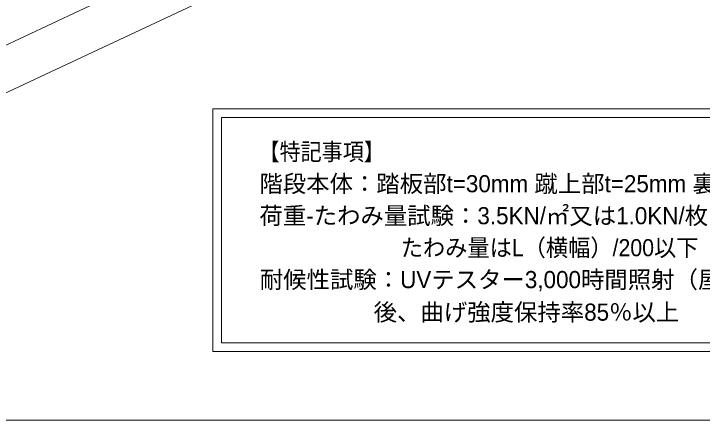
# Model space of a CAD drawing. Units: millimetres at full size, sheet at 1:20; details may follow other scales. Extents: x 200 to 8200, y 200 to 5740.
# Drawn here: x 3824 to 5413, y 200 to 1140 of the extents above; entities that cross this region are included whole.
import ezdxf
from ezdxf.enums import TextEntityAlignment as Align

# ---------------------------------------------------------------- set-up
doc = ezdxf.new("R2010")
doc.units = ezdxf.units.MM
doc.header["$LTSCALE"] = 20
for name, color, linetype, lineweight in [('一般線', 7, 'Continuous', 20), ('図面枠-A3', 7, 'Continuous', 20), ('寸法', 7, 'Continuous', 13), ('特記事項', 7, 'Continuous', 15)]:
    doc.layers.add(name, color=color, linetype=linetype, lineweight=lineweight)
doc.styles.add('ＭＳ Ｐゴシック', font='')
doc.styles.get('ＭＳ Ｐゴシック').set_extended_font_data('MS PGothic')

msp = doc.modelspace()

# ---------------------------------------------------------------- linework, layer by layer
at = {"layer": '一般線'}
msp.add_open_spline([(1645.83, 872.86), (1922.77, 1001.65), (2226.2, 1141.54), (2476.65, 1259.24), (2632.71, 1336.81), (2803.12, 1387.69), (2975.08, 1410.04), (3173.71, 1439.81), (3370.58, 1543.09), (3507.96, 1689.6), (3552.2, 1726.64), (3590.08, 1756.68), (3630.98, 1785.47), (3671.87, 1814.26), (3715.78, 1841.8), (3762.51, 1864.9), (3809.25, 1888), (3858.83, 1906.67), (3909.84, 1923.25), (3960.85, 1939.83), (4013.29, 1954.32), (4065.73, 1968.65), (4118.18, 1982.99), (4170.63, 1997.17), (4216.23, 2015.23), (4261.82, 2033.29), (4300.56, 2055.24), (4351.85, 2075.36), (4403.14, 2095.49), (4466.98, 2113.78), (4521.69, 2138.4), (4576.39, 2163.02), (4621.96, 2193.95), (4663.88, 2226.45), (4705.79, 2258.95), (4744.05, 2293.03), (4785.34, 2323.1), (4826.64, 2353.17), (4870.97, 2379.24), (4919.39, 2398.46), (4967.81, 2417.68), (5020.32, 2430.05), (5071.43, 2441.73), (5122.53, 2453.41), (5172.22, 2464.38), (5217.59, 2479.2), (5262.95, 2494.01), (5304, 2512.66), (5359.33, 2549.25)], degree=3, knots=[0, 0, 0, 0, 1, 1, 1, 2, 2, 2, 3, 3, 3, 4, 4, 4, 5, 5, 5, 6, 6, 6, 7, 7, 7, 8, 8, 8, 9, 9, 9, 10, 10, 10, 11, 11, 11, 12, 12, 12, 13, 13, 13, 14, 14, 14, 15, 15, 15, 16, 16, 16, 16], dxfattribs=at)
at = {"layer": '図面枠-A3'}
msp.add_lwpolyline([(200, 200), (8200, 200), (8200, 5740), (200, 5740)], close=True, dxfattribs=at)
at = {"layer": '寸法', "lineweight": 18}
for p, q in [((2583.52, 382.29), (4393.6, 1232.93)), ((3446.42, 898.3), (4125.59, 1217.47))]:
    msp.add_line(p, q, dxfattribs=at)
at = {"layer": '特記事項'}
for points in [[(4283.51, 358.95), (6191.41, 358.95), (6191.41, 920), (4283.51, 920)], [(4303.51, 378.95), (6171.41, 378.95), (6171.41, 900), (4303.51, 900)]]:
    msp.add_lwpolyline(points, close=True, dxfattribs=at)

# ---------------------------------------------------------------- texts
at = {"layer": '特記事項', "style": 'ＭＳ Ｐゴシック'}
for s, width, p in [('【特記事項】', 0.9, (4388.98, 789.04)), ('\u3000\u3000\u3000\u3000\u3000\u3000 たわみ量はL（横幅）/200以下（Φ150載荷板による集中荷重）', 0.95, (4395.8, 567.22))]:
    msp.add_text(s, height=39.59, dxfattribs=dict(at, width=width)).set_placement(p, align=Align.BOTTOM_LEFT)
for s, p in [('階段本体：踏板部t=30mm 蹴上部t=25mm 裏面くり抜き無し', (4391.03, 715.1)), ('荷重-たわみ量試験：3.5KN/㎡又は1.0KN/枚のいずれか大きい荷重で、', (4391.03, 641.16)), ('耐候性試験：UVテスター3,000時間照射（屋外暴露30年に相当）', (4391.94, 493.51)), ('                  後、曲げ強度保持率85％以上', (4395.8, 418.2))]:
    msp.add_text(s, height=39.59, dxfattribs=at).set_placement(p, align=Align.BOTTOM_LEFT)

doc.saveas('drawing.dxf')
